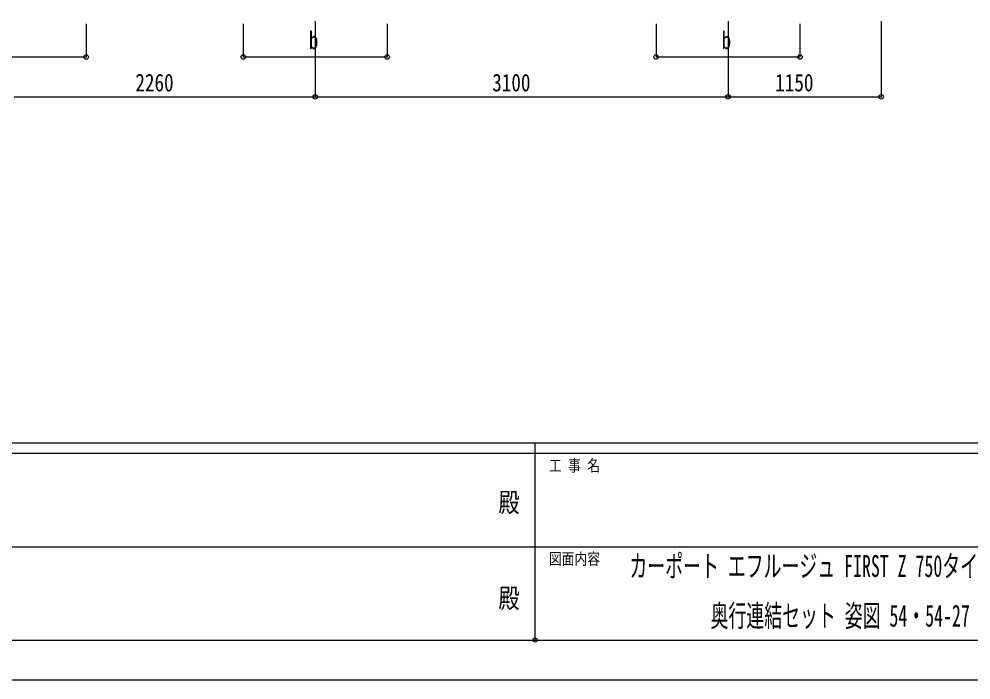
# Model space of a CAD drawing. Units: millimetres, scale not verified. Extents: x -16820 to 16820, y -11880 to 11880.
# Drawn here: x -3894 to 3254, y -11880 to -6915 of the extents above; entities that cross this region are included whole.
import ezdxf
from ezdxf.enums import TextEntityAlignment as Align

# ---------------------------------------------------------------- set-up
doc = ezdxf.new("R2010")
doc.units = ezdxf.units.MM
doc.header["$LTSCALE"] = 60
doc.header["$PDMODE"] = 32
doc.header["$PDSIZE"] = 30
for name, color, linetype in [('0-2_USER1', 3, 'Continuous'), ('0-6_YKK_D', 6, 'Continuous'), ('0-7_YKK_ZWAK', 7, 'Continuous')]:
    doc.layers.add(name, color=color, linetype=linetype)
doc.styles.add('ＭＳ ゴシック', font='')
doc.styles.get('ＭＳ ゴシック').set_extended_font_data('MS Gothic')

msp = doc.modelspace()

# ---------------------------------------------------------------- linework, layer by layer
at = {"layer": '0-6_YKK_D'}
for p, q in [((-1669.92, -6930), (-1669.92, -7501)), ((-1669.92, -6930), (-1669.92, -7501)), ((1430.08, -6930), (1430.08, -7501)), ((1430.08, -6930), (1430.08, -7501)), ((2580.08, -6930), (2580.08, -7501)), ((-3389.92, -6950), (-3389.92, -7201)), ((-2209.92, -6950), (-2209.92, -7201)), ((-1129.92, -6950), (-1129.92, -7201)), ((890.08, -6950), (890.08, -7201)), ((1970.08, -6950), (1970.08, -7201)), ((-4469.92, -7200), (-3389.92, -7200)), ((-2209.92, -7200), (-1129.92, -7200)), ((890.08, -7200), (1970.08, -7200)), ((-3929.92, -7500), (-1669.92, -7500)), ((-1669.92, -7500), (1430.08, -7500)), ((1430.08, -7500), (2580.08, -7500))]:
    msp.add_line(p, q, dxfattribs=at)
for centre in [(-3389.92, -7200), (-2209.92, -7200), (-1129.92, -7200), (890.08, -7200), (1970.08, -7200), (-1669.92, -7500), (-1669.92, -7500), (1430.08, -7500), (1430.08, -7500), (2580.08, -7500)]:
    msp.add_circle(centre, 17, dxfattribs=at)
at = {"layer": '0-7_YKK_ZWAK'}
for p, q in [((15580.08, -10100), (-15619.92, -10100)), ((-19.92, -10100), (-19.92, -11580)), ((-19.92, -10180), (-5219.92, -10180)), ((5180.08, -10180), (-19.92, -10180)), ((-5189.92, -10880), (-19.92, -10880)), ((-19.92, -10880), (5180.08, -10880)), ((-5219.92, -11580), (-19.92, -11580)), ((-19.92, -11580), (5180.08, -11580))]:
    msp.add_line(p, q, dxfattribs=at)
msp.add_lwpolyline([(-16820, -11880), (16820, -11880), (16820, 11880), (-16820, 11880)], close=True, dxfattribs=at)
msp.add_point((-19.92, -11580), dxfattribs=at)

# ---------------------------------------------------------------- texts
at = {"layer": '0-2_USER1', "style": 'ＭＳ ゴシック', "width": 0.6}
for s, p in [('カーポート エフルージュ FIRST Z 750タイプ\u3000', (689.52, -11155.33)), ('奥行連結セット 姿図 54・54-27', (1298.8, -11528.67))]:
    msp.add_text(s, height=164.2, dxfattribs=at).set_placement(p, align=Align.BOTTOM_LEFT)
at = {"layer": '0-6_YKK_D', "style": 'ＭＳ ゴシック', "width": 0.8}
for s, p in [('b', (-1717.92, -7180)), ('b', (1382.08, -7180)), ('2260', (-3020.72, -7498)), ('3100', (-340.72, -7498)), ('1150', (1784.28, -7498))]:
    msp.add_text(s, height=132, dxfattribs=at).set_placement(p, align=Align.BOTTOM_LEFT)
at = {"layer": '0-7_YKK_ZWAK', "style": 'ＭＳ ゴシック', "width": 0.8}
for s, height, p in [('工 事 名', 87.98, (85.08, -10340)), ('殿', 146.6, (-294.67, -10663.33)), ('図面内容', 87.98, (85.08, -11040)), ('殿', 146.6, (-294.67, -11383.33))]:
    msp.add_text(s, height=height, dxfattribs=at).set_placement(p, align=Align.BOTTOM_LEFT)

doc.saveas('drawing.dxf')
